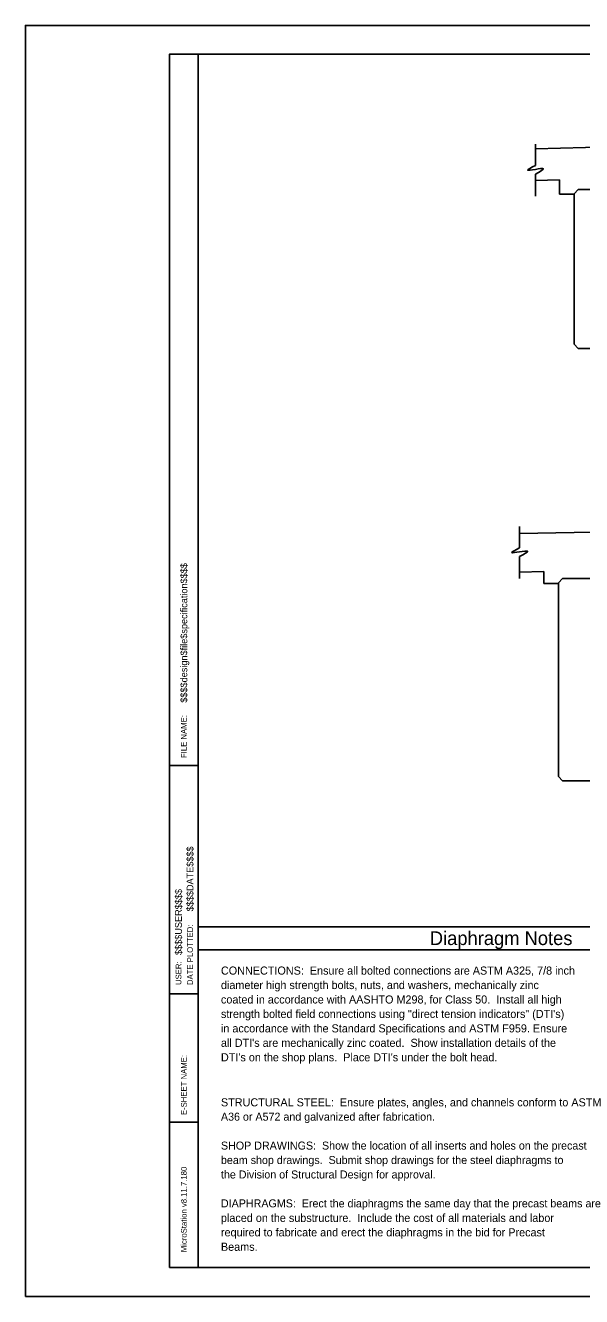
# Model space of a CAD drawing. Extents: x 1000 to 1036, y 1000 to 1022.
# Drawn here: x 1000 to 1009.63, y 1000 to 1022 of the extents above; entities that cross this region are included whole.
import ezdxf

# ---------------------------------------------------------------- set-up
doc = ezdxf.new("R2010")
doc.units = 0
for name, color, linetype in [('41-Bearing Pads', 7, 'Continuous'), ('S_PL_FrPlan_PR', 7, 'Continuous'), ('S_PL_Pattrn_PR', 7, 'Continuous'), ('S_PL_SlabLn_PR', 7, 'Continuous'), ('SB_PL_CUTLINE_PR', 7, 'Continuous'), ('SB_PL_INFOSTD_PT', 7, 'Continuous'), ('SB_PL_SBL0_PR', 7, 'Continuous'), ('SB_PL_SBL4_PR', 7, 'Continuous'), ('SB_PL_SBTXT0_PT', 7, 'Continuous'), ('SB_PL_STP_PR', 7, 'Continuous')]:
    doc.layers.add(name, color=color, linetype=linetype)

msp = doc.modelspace()

# ---------------------------------------------------------------- linework, layer by layer
at = {"layer": 'S_PL_FrPlan_PR'}
for p, q in [((1002.99, 1006.4), (1013.671, 1006.4)), ((1002.99, 1006.004), (1013.671, 1006.004))]:
    msp.add_line(p, q, dxfattribs=at)
at = {"layer": 'S_PL_Pattrn_PR'}
for p, q in [((1008.828, 1019.576), (1008.828, 1019.947)), ((1008.828, 1019.045), (1008.828, 1019.427)), ((1008.555, 1012.957), (1008.555, 1013.328)), ((1008.555, 1012.426), (1008.555, 1012.808))]:
    msp.add_line(p, q, dxfattribs=at)
for points in [[(1008.828, 1019.427), (1008.966, 1019.519), (1008.694, 1019.496), (1008.828, 1019.576)], [(1008.555, 1012.808), (1008.693, 1012.9), (1008.421, 1012.877), (1008.555, 1012.957)]]:
    msp.add_spline(points, degree=3, dxfattribs=at)
at = {"layer": 'S_PL_SlabLn_PR'}
for p, q in [((1008.828, 1019.866), (1022.699, 1020.226)), ((1008.828, 1019.316), (1009.249, 1019.327)), ((1009.249, 1019.077), (1009.249, 1019.327)), ((1009.499, 1019.077), (1009.249, 1019.077)), ((1009.572, 1019.161), (1009.499, 1019.088)), ((1009.499, 1019.088), (1009.499, 1016.484)), ((1013.427, 1019.161), (1009.572, 1019.161)), ((1009.499, 1016.484), (1009.572, 1016.411)), ((1009.572, 1016.411), (1013.427, 1016.411)), ((1008.555, 1013.206), (1022.426, 1013.483)), ((1008.555, 1012.539), (1008.976, 1012.548)), ((1008.976, 1012.343), (1008.976, 1012.548)), ((1009.226, 1012.343), (1008.976, 1012.343)), ((1009.299, 1012.426), (1009.226, 1012.353)), ((1009.226, 1012.353), (1009.226, 1008.999)), ((1013.153, 1012.426), (1009.299, 1012.426)), ((1009.226, 1008.999), (1009.299, 1008.926)), ((1009.299, 1008.926), (1013.153, 1008.926))]:
    msp.add_line(p, q, dxfattribs=at)
at = {"layer": 'SB_PL_CUTLINE_PR'}
msp.add_lwpolyline([(1000, 1000), (1036, 1000), (1036, 1022), (1000, 1022)], close=True, dxfattribs=at)
at = {"layer": 'SB_PL_SBL0_PR'}
for p, q in [((1002.99, 1021.505), (1002.99, 1000.505)), ((1002.99, 1009.192), (1002.497, 1009.192)), ((1002.99, 1005.239), (1002.497, 1005.239)), ((1002.99, 1003.017), (1002.497, 1003.017))]:
    msp.add_line(p, q, dxfattribs=at)
at = {"layer": 'SB_PL_SBL4_PR'}
msp.add_lwpolyline([(1002.497, 1000.505), (1035.497, 1000.505), (1035.497, 1021.505), (1002.497, 1021.505)], close=True, dxfattribs=at)

# ---------------------------------------------------------------- texts
at = {"layer": '41-Bearing Pads'}
for s, height, p in [('CONNECTIONS:  Ensure all bolted connections are ASTM A325, 7/8 inch', 0.14, (1003.385, 1005.572)), ('diameter high strength bolts, nuts, and washers, mechanically zinc', 0.14, (1003.385, 1005.322)), ('coated in accordance with AASHTO M298, for Class 50.  Install all high', 0.14, (1003.385, 1005.072)), ('strength bolted field connections using "direct tension indicators" (DTI\'s)', 0.14, (1003.385, 1004.822)), ('in accordance with the Standard Specifications and ASTM F959. Ensure', 0.14, (1003.385, 1004.572)), ("all DTI's are mechanically zinc coated.  Show installation details of the", 0.14, (1003.385, 1004.322)), ("DTI's on the shop plans.  Place DTI's under the bolt head. ", 0.14, (1003.385, 1004.072)), ('STRUCTURAL STEEL:  Ensure plates, angles, and channels conform to ASTM', 0.14, (1003.385, 1003.292)), ('A36 or A572 and galvanized after fabrication.', 0.1385, (1003.385, 1003.044)), ('SHOP DRAWINGS:  Show the location of all inserts and holes on the precast', 0.1385, (1003.385, 1002.544)), ('beam shop drawings.  Submit shop drawings for the steel diaphragms to', 0.1385, (1003.385, 1002.294)), ('the Division of Structural Design for approval.', 0.1385, (1003.385, 1002.044)), ('DIAPHRAGMS:  Erect the diaphragms the same day that the precast beams are', 0.1385, (1003.385, 1001.544)), ('placed on the substructure.  Include the cost of all materials and labor', 0.14, (1003.385, 1001.292)), ('required to fabricate and erect the diaphragms in the bid for Precast', 0.14, (1003.385, 1001.042)), ('Beams.', 0.14, (1003.385, 1000.792))]:
    msp.add_text(s, height=height, dxfattribs=at).set_placement(p)
at = {"layer": 'S_PL_FrPlan_PR'}
msp.add_text('Diaphragm Notes', height=0.23738, dxfattribs=at).set_placement((1007.001, 1006.084))
at = {"layer": 'SB_PL_INFOSTD_PT'}
msp.add_text('CELL:SSTRU', height=0.0000417, dxfattribs=at).set_placement((1000, 1000))
at = {"layer": 'SB_PL_SBTXT0_PT'}
for s, p in [('FILE NAME:', (1002.793, 1009.321)), ('DATE PLOTTED:', (1002.9, 1005.392)), ('USER:', (1002.7, 1005.392)), ('E-SHEET NAME:', (1002.793, 1003.141)), ('MicroStation v8.11.7.180', (1002.793, 1000.768))]:
    msp.add_text(s, height=0.1, rotation=90, dxfattribs=at).set_placement(p)
at = {"layer": 'SB_PL_STP_PR'}
for s, p in [('$$$$design$file$specification$$$$', (1002.802, 1010.279)), ('$$$$DATE$$$$', (1002.909, 1006.667)), ('$$$$USER$$$$', (1002.709, 1005.912))]:
    msp.add_text(s, height=0.11811, rotation=90, dxfattribs=at).set_placement(p)

doc.saveas('drawing.dxf')
